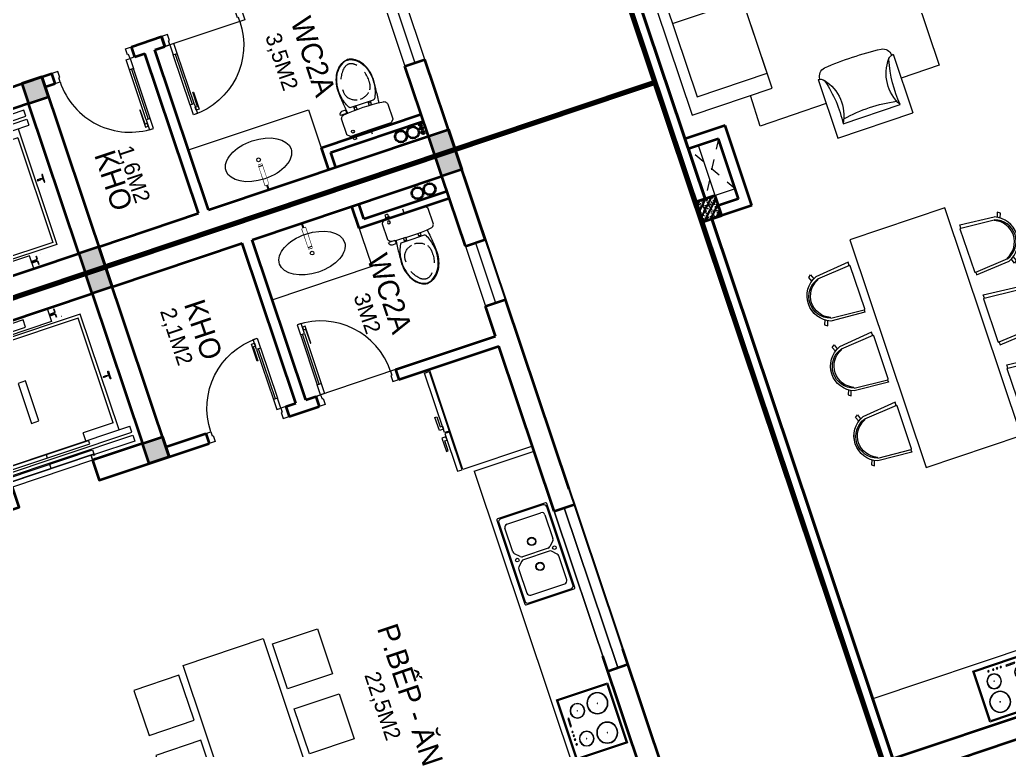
# Model space of a CAD drawing. Header units: metres. Extents: x 568336 to 569219, y 2065964 to 2066430.
# Drawn here: x 568500.63 to 568510.02, y 2066176.56 to 2066183.49 of the extents above; entities that cross this region are included whole.
import ezdxf

# ---------------------------------------------------------------- set-up
doc = ezdxf.new("R2010")
doc.units = ezdxf.units.M
for name, pattern in [('$AUDIT_BAD_LTYPE2', [0]), ('CENTER', [2, 1.25, -0.25, 0.25, -0.25]), ('HIDDEN', [0.375, 0.25, -0.125]), ('xref-thap C (mb tang 32-2)$0$HIDDEN', [0.375, 0.25, -0.125])]:
    doc.linetypes.add(name, pattern=pattern)
doc.layers.get('0').update_dxf_attribs({"linetype": 'CONTINUOUS'})
doc.layers.get('DEFPOINTS').update_dxf_attribs({"linetype": 'CONTINUOUS'})
doc.layers.add('-AREA', color=2, linetype='CONTINUOUS', plot=False)
for name, color, linetype, lineweight in [('-CENTER', 143, 'CENTER', 13), ('-CONCRETE', 1, 'CONTINUOUS', 35), ('-DIM', 9, 'CONTINUOUS', 13), ('-DOOR', 137, 'CONTINUOUS', 9), ('-FURNITURE', 46, 'CONTINUOUS', 9), ('-HATCH', 8, 'CONTINUOUS', 5), ('-HIDE', 3, 'HIDDEN', 13), ('-LINE1', 7, 'CONTINUOUS', 18), ('-LINE2', 252, 'CONTINUOUS', 9), ('-STEEL1', 1, 'CONTINUOUS', 35), ('-TEXT', 7, 'CONTINUOUS', 15), ('-WALL', 4, 'CONTINUOUS', 35), ('TEXT25', 2, 'CONTINUOUS', 13)]:
    doc.layers.add(name, color=color, linetype=linetype, lineweight=lineweight)
doc.layers.add('-RANH GIOI LO DAT', color=12, linetype='CONTINUOUS')
doc.styles.add('SVN_AVO_thuong', font='')
doc.styles.add('T1', font='', dxfattribs={"height": 200})
doc.styles.add('vnavanth', font='', dxfattribs={"width": 0.8})
doc.styles.get('SVN_AVO_thuong').set_extended_font_data('SVN-Avo')
doc.styles.get('T1').set_extended_font_data('VNgeometric Light')
doc.styles.get('vnavanth').set_extended_font_data('.VnAvantH')

# ---------------------------------------------------------------- blocks, each defined once
blk = doc.blocks.new('X-5M-DH-2-CORE$0$A$C75E80C28')
at = {"layer": '-LINE2', "linetype": 'Continuous', "ltscale": 2}
for p, q in [((-510.0000099998433, -21.5000000000291), (-510.0000099998579, -50.60000000000582)), ((-506.8000099998899, -21.5000000000291), (-510.0000099998433, -21.5000000000291)), ((-510.0000099998579, -108.5000000000291), (-510.0000099998433, -79.39999999999418)), ((-506.8000099998899, -21.5000000000291), (-506.8000099999044, -50.60000000000582)), ((-506.8000099999044, -108.5000000000291), (-506.8000099998899, -79.39999999999418)), ((-456.2000100000296, -56.79999999998836), (-500.6000099999364, -56.80000000001746)), ((-456.2000100000441, -60), (-500.600009999951, -60.0000000000291)), ((-456.2000100000296, -70), (-500.6000099999364, -70.0000000000291)), ((-456.2000100000296, -73.19999999995343), (-500.6000099999364, -73.19999999998254)), ((-453.2000100000441, -63), (-453.2000100000296, -67)), ((-450.0000099998579, -63), (-450.0000099998433, -67)), ((450.0000100000616, -63), (450.0000100000761, -67)), ((453.200010000015, -63), (453.2000100000296, -67)), ((456.2000100000296, -56.79999999998836), (500.6000100000529, -56.79999999998836)), ((456.200010000015, -60), (500.6000100000383, -60)), ((456.2000100000296, -70), (500.6000100000529, -70)), ((456.2000100000296, -73.19999999995343), (500.6000100000529, -73.19999999995343)), ((506.8000100001227, -21.5), (510.0000100000761, -21.5)), ((506.8000100001227, -21.5), (506.8000100001082, -50.59999999997672)), ((506.8000100001227, -108.5), (506.8000100001227, -79.39999999996508)), ((510.0000100000761, -21.5), (510.0000100000616, -50.59999999997672)), ((510.0000100000761, -108.5), (510.0000100000761, -79.39999999996508)), ((-731.0000002632733, -148.9999999649008), (730.9999997367267, -148.9999999649299)), ((-731.0000002698944, -1304.999999934109), (-731.0000002632733, -148.9999999649008)), ((-700.0000002632733, -178.9999999649008), (699.9999997367267, -178.9999999649299)), ((-700.0000002699089, -1224.999999934109), (-700.0000002632733, -178.9999999649008)), ((-556.8000102631631, -112.4999999912397), (-560.0000102631166, -112.4999999912397)), ((456.800009736864, -112.4999999912397), (460.0000097368174, -112.4999999912397)), ((699.9999997300911, -1224.999999934109), (699.9999997367267, -178.9999999649299)), ((730.9999997301056, -1304.999999934109), (730.9999997367267, -148.9999999649299)), ((839.9999997301056, -1304.999999934109), (-840.0000002698944, -1304.999999934109)), ((-840.0000002698944, -1364.999999934109), (-840.0000002698944, -1304.999999934109)), ((-700.0000002699089, -1224.999999934109), (-400.0000002699089, -1224.999999934138)), ((424.9999997301056, -1308.999999934109), (-425.0000002698944, -1308.999999934109)), ((-425.0000002699089, -1342.999999934109), (-425.0000002698944, -1308.999999934109)), ((-400.0000002698944, -1304.999999934138), (-400.0000002699089, -1224.999999934138)), ((-2.6989437174052e-07, -1308.999999934109), (-2.699089236557484e-07, -1342.999999934109)), ((699.9999997300911, -1224.999999934109), (399.9999997300911, -1224.999999934109)), ((399.9999997301056, -1304.999999934109), (399.9999997300911, -1224.999999934109)), ((424.9999997300911, -1342.999999934109), (424.9999997301056, -1308.999999934109)), ((839.9999997301056, -1364.999999934109), (839.9999997301056, -1304.999999934109)), ((839.9999997301056, -1364.999999934109), (-840.0000002698944, -1364.999999934109)), ((839.9999997301056, -1394.999999934109), (-840.0000002698944, -1394.999999934109)), ((-840.0000002698944, -1394.999999934109), (-840.0000002698944, -1454.999999934109)), ((429.9999997300911, -1405.999999934138), (-430.0000002699089, -1405.999999934109)), ((-430.0000002699089, -1405.999999934109), (-430.0000002698944, -1445.999999934109)), ((424.9999997300911, -1342.999999934109), (-425.0000002699089, -1342.999999934109)), ((-2.699089236557484e-07, -1405.999999934109), (-2.6989437174052e-07, -1445.999999934109)), ((429.9999997300911, -1405.999999934138), (429.9999997301056, -1445.999999934138)), ((839.9999997301056, -1394.999999934109), (839.9999997301056, -1454.999999934109)), ((-840.0000002698944, -1454.999999934109), (-435.0000002698944, -1454.999999934109)), ((-435.0000002698944, -1449.999999934109), (-435.0000002699089, -1459.999999934109)), ((-435.0000002698944, -1449.999999934109), (-400.0000002698944, -1449.999999934138)), ((-435.0000002699089, -1459.999999934109), (-425.0000002699089, -1459.999999934109)), ((-435.0000002698653, -1489.999999934109), (-435.0000002698653, -1499.999999934109)), ((-435.0000002698653, -1489.999999934109), (-425.0000002698653, -1489.999999934109)), ((-435.0000002698653, -1499.999999934109), (-400.0000002698653, -1499.999999934138)), ((-433.4000002698012, -1451.599999934086), (-433.4000002698012, -1458.399999934074)), ((-433.4000002698012, -1451.599999934086), (-401.6000002697547, -1451.599999934086)), ((-433.4000002698012, -1458.399999934074), (-425.0000002698944, -1458.399999934074)), ((-433.4000002697721, -1491.599999934086), (-433.4000002697721, -1498.399999934074)), ((-433.4000002697721, -1491.599999934086), (-425.0000002698653, -1491.599999934086)), ((-433.4000002697721, -1498.399999934074), (-401.6000002697256, -1498.399999934074)), ((429.9999997301056, -1445.999999934138), (-430.0000002698944, -1445.999999934109)), ((-425.0000002698944, -1458.399999934074), (-425.0000002699089, -1459.999999934109)), ((-425.0000002698653, -1489.999999934109), (-425.0000002698653, -1491.599999934086)), ((-401.6000002697547, -1451.599999934086), (-401.6000002697256, -1498.399999934074)), ((399.9999997301056, -1449.999999934109), (-400.0000002698944, -1449.999999934138)), ((-400.0000002698944, -1449.999999934138), (-400.0000002698653, -1499.999999934138)), ((399.9999997301056, -1449.999999934109), (399.9999997301347, -1499.999999934109)), ((434.9999997301056, -1449.999999934109), (399.9999997301056, -1449.999999934109)), ((434.9999997301347, -1499.999999934109), (399.9999997301347, -1499.999999934109)), ((401.5999997301988, -1451.599999934086), (401.5999997302279, -1498.399999934074)), ((433.3999997302453, -1451.599999934086), (401.5999997301988, -1451.599999934086)), ((433.3999997302744, -1498.399999934074), (401.5999997302279, -1498.399999934074)), ((433.3999997302453, -1458.399999934074), (424.9999997301056, -1458.399999934074)), ((424.9999997301056, -1458.399999934074), (424.9999997301056, -1459.999999934109)), ((434.9999997301056, -1459.999999934109), (424.9999997301056, -1459.999999934109)), ((424.9999997301347, -1489.999999934109), (424.9999997301347, -1491.599999934086)), ((434.9999997301347, -1489.999999934109), (424.9999997301347, -1489.999999934109)), ((433.3999997302744, -1491.599999934086), (424.9999997301347, -1491.599999934086)), ((433.3999997302453, -1451.599999934086), (433.3999997302453, -1458.399999934074)), ((433.3999997302744, -1491.599999934086), (433.3999997302744, -1498.399999934074)), ((434.9999997301056, -1449.999999934109), (434.9999997301056, -1459.999999934109)), ((839.9999997301056, -1454.999999934109), (434.9999997301056, -1454.999999934109)), ((434.9999997301347, -1489.999999934109), (434.9999997301347, -1499.999999934109))]:
    blk.add_line(p, q, dxfattribs=at)
for points in [[(-450.0000000000146, 0), (-450, -130), (450, -130), (449.9999999999854, 0)], [(-200, -29), (200.0000000001164, -29), (200.0000000001164, -101), (-200, -101)], [(-36.0000002632587, -583.9999999649008), (35.9999997367413, -583.9999999649008), (35.99999973675585, -983.9999999649008), (-36.00000026324415, -983.9999999649008)]]:
    blk.add_lwpolyline(points, close=True, dxfattribs=at)
for points in [[(-780.0000002632587, -788.9999999649008), (-751.0000002632587, -788.9999999649299, 0.414213562373095), (-750.0000002632733, -787.9999999649008), (-750.0000002632587, -783.9999999649008), (-750.0000002632587, -779.9999999649008, 0.414213562373095), (-751.0000002632733, -778.9999999649299), (-780.0000002632733, -778.9999999649881, -0.2569775838576673), (-784.1207396915852, -781.9399999648449), (-797.9000002631656, -781.939999964874, -0.414213562373095), (-800.9000002631656, -778.939999964874), (-804.0000002632587, -749.4999999649008, 0.414213562373095), (-807.0000002632587, -746.4999999649008), (-812.0000002632587, -746.4999999649008), (-812.0000002632587, -783.9999999649008), (-812.0000002632587, -821.4999999649008), (-807.0000002632587, -821.4999999649008, 0.414213562373095), (-804.0000002632587, -818.4999999649008), (-800.9000002631656, -789.0599999648693, -0.414213562373095), (-797.9000002631656, -786.0599999648693), (-784.1207396915852, -786.0599999648402, -0.2569775838576673), (-780.0000002632587, -788.9999999647553)], [(779.9999997367413, -788.9999999649299), (750.9999997367413, -788.9999999649008, -0.414213562373095), (749.9999997367267, -787.9999999649299), (749.9999997367413, -783.9999999649299), (749.9999997367413, -779.9999999649299, -0.414213562373095), (750.9999997367267, -778.9999999649008), (779.9999997368432, -778.9999999650172, 0.2569775838576673), (784.1207391653006, -781.939999964874), (797.899999736881, -781.9399999648449, 0.414213562373095), (800.899999736881, -778.9399999648449), (803.9999997367413, -749.4999999649008, -0.414213562373095), (806.9999997367413, -746.4999999649008), (811.9999997367413, -746.4999999649008), (811.9999997367413, -783.9999999649008), (811.9999997367413, -821.4999999649008), (806.9999997367413, -821.4999999649008, -0.414213562373095), (803.9999997367413, -818.4999999649008), (800.899999736881, -789.0599999648402, 0.414213562373095), (797.899999736881, -786.0599999648402), (784.1207391653006, -786.0599999648693, 0.2569775838576672), (779.9999997368577, -788.9999999647844)]]:
    blk.add_lwpolyline(points, format="xyb", dxfattribs=at)
for centre, radius, start, end in [((-500.600009999951, -50.60000000000582), 9.400000000001475, 180, 270), ((-500.6000099999364, -79.39999999999418), 9.399999999997844, 90, 180), ((-500.600009999951, -50.60000000000582), 6.200000000004374, 180, 270), ((-500.6000099999364, -79.39999999999418), 6.19999999999734, 90, 180), ((-456.2000100000441, -63), 6.19999999999713, 0, 90), ((-456.2000100000441, -63), 3.000000000000045, 0, 90), ((-456.2000100000296, -67), 6.20000000000076, 270, 0), ((-456.2000100000296, -67), 2.999999999999834, 270, 0), ((456.200010000015, -63), 6.19999999999713, 90, 180), ((456.2000100000296, -67), 6.20000000000076, 180, 270), ((456.200010000015, -63), 3.000000000000045, 90, 180), ((456.2000100000296, -67), 2.999999999999834, 180, 270), ((500.6000100000383, -50.59999999997672), 6.200000000004374, 270, 0), ((500.6000100000383, -50.59999999997672), 9.400000000001475, 270, 0), ((500.6000100000529, -79.39999999996508), 9.399999999997844, 0, 90), ((500.6000100000529, -79.39999999996508), 6.19999999999734, 0, 90)]:
    blk.add_arc(centre, radius, start, end, dxfattribs=at)
blk = doc.blocks.new('A$C5C575821')
at = {"layer": '-CONCRETE'}
h = blk.add_hatch(color=256, dxfattribs=at)
h.dxf.hatch_style = 1
h.paths.add_polyline_path([(-0.00237559899687767, 200.0000000000146), (-0.00237559899687767, 1.455191522836685e-11), (199.9976244010031, 1.455191522836685e-11), (199.9976244010031, 200.0000000000146)])
blk.add_lwpolyline([(-0.00237559899687767, 1.455191522836685e-11), (199.9976244010031, 1.455191522836685e-11), (199.9976244010031, 200.0000000000146), (-0.00237559899687767, 200.0000000000146)], close=True, dxfattribs=at)
blk = doc.blocks.new('A$C3F71457E')
at = {"layer": '-CONCRETE'}
blk.add_lwpolyline([(-8.760252967476845e-09, -100.0000002632005), (0, 400), (-1500, 400.0000000000582), (-1500.00000001755, -1399.999999999942), (-1.754960976541042e-08, -1400), (-7.895869202911854e-08, -900.0000002632005), (199.9999999912397, -900.0000002982852), (199.9999999824504, -1600), (-1700.00000001755, -1600), (-1700, 600), (200, 600), (199.9999999912397, -100.0000002982852), (6.140908226370811e-08, -100.0000002632005)], dxfattribs=at)
at = {"layer": '-LINE1'}
blk.add_line((-7.895869202911854e-08, -900.0000002632005), (-8.760252967476845e-09, -100.0000002632005), dxfattribs=at)
at = {"layer": '-WALL'}
for p in [(-1699.997624401003, 399.9999999999854), (0.00237559899687767, 399.9999999999854), (-1699.997624401081, -1599.999999999959), (0.002375601565972829, -1600.000000021305)]:
    blk.add_blockref('A$C5C575821', p, dxfattribs=at)
at = {"color": 2, "rotation": 90}
blk.add_blockref('X-5M-DH-2-CORE$0$A$C75E80C28', (-1500.00000000876, -499.9999999999418), dxfattribs=at)
blk = doc.blocks.new('A$C18091ED7')
for p, q in [((9.957147995010018e-09, -42.13376978135784), (0, -3.786117304116488e-07)), ((146.1412317672475, -26.59467297248193), (179.181621938591, -26.59467296488583)), ((146.1412317672475, -26.59467297248193), (146.1412317680188, -30.17859706786112)), ((146.1412317680188, -30.17859706786112), (165.7503655985456, -30.17859706340823)), ((153.0594147269658, -36.79204952501459), (146.1412317680188, -30.17859706786112)), ((152.3191092506386, -2.717133611440659e-07), (152.3191092568413, -26.59467297093943)), ((152.3191092506386, -2.717133611440659e-07), (179.1816219322718, -2.654269337654114e-07)), ((153.0594147269658, -36.79204952501459), (165.7503656001572, -36.79204952192958)), ((153.0594147275151, -39.73033438943094), (153.0594147269658, -36.79204952501459)), ((153.0594147275151, -39.73033438943094), (178.4413164740145, -39.73033438349376)), ((153.0594147275151, -39.73033438943094), (178.4413164740145, -39.73033438349376)), ((153.0594147275151, -39.73033438943094), (153.0594147281554, -42.13376974494895)), ((185.3594994290725, -30.17859705851879), (165.7503655985456, -30.17859706340823)), ((178.4413164733487, -36.79204951884458), (165.7503656001572, -36.79204952192958)), ((185.3594994290725, -30.17859705851879), (178.4413164733487, -36.79204951884458)), ((178.4413164733487, -36.79204951884458), (178.4413164740145, -39.73033438349376)), ((178.4413164740145, -39.73033438349376), (178.4413164746547, -42.1337697392446)), ((179.1816219322718, -2.654269337654114e-07), (179.181621938591, -26.59467296488583)), ((179.181621938591, -26.59467296488583), (185.3594994283012, -26.59467296337243)), ((185.3594994283012, -26.59467296337243), (185.3594994290725, -30.17859705851879)), ((-83.25994817525861, -267.3592828898691), (-83.259948167517, -299.9634285944048)), ((-83.25994817257379, -278.4883151478134), (-83.25994817046012, -287.6388527823146)), ((-62.88950393904452, -265.3807882612164), (-81.28145355204106, -265.3807882657275)), ((-60.91100931491019, -267.3592828844266), (-60.91100930728498, -299.9634285889624)), ((60.9110093945892, -267.3592828557594), (60.9110094022144, -299.9634285600623)), ((62.88950401780676, -265.3807882316178), (81.2814536308033, -265.3807882273395)), ((83.25994825493763, -267.3592828505498), (83.25994826256283, -299.9634285550856)), ((83.25994825750604, -278.488315108727), (83.2599482596197, -287.6388527429954)), ((165.3959958605519, -261.9873972070927), (165.3959958671003, -289.7349902229907)), ((167.8691141396885, -259.5142789271486), (228.0810223811895, -259.5142789128586)), ((230.5541406641933, -274.3229751045001), (230.5541406613593, -261.9873971916386)), ((-60.91100930959874, -290.0299398849311), (-83.25994816994717, -290.0299398901407)), ((60.91100939990065, -290.029939856031), (83.25994826024908, -290.0299398510542)), ((167.8691141472664, -292.2081085020036), (206.7175896017579, -292.2081084926904))]:
    blk.add_line(p, q)
for points in [[(230.0000000517721, -218.5046414944518, -0.1374073801801567), (225.4781190853137, -234.6482587013161), (221.7949787454636, -240.7070387715066, -0.2360805181595358), (198.2560902649639, -255.4947853636986, -0.0519608230665726), (-198.2560901437319, -255.4947854572965, -0.236080518165078), (-221.7949786317113, -240.7070388760185), (-225.4781189743626, -234.6482588077488, -0.1374073801809237), (-229.9999999484608, -218.5046416030382), (-229.9999999831671, -71.98694829508895, -0.1989123673786679), (-226.3782021181105, -63.2431547633314), (-208.8906150607545, -45.75556769772083, -0.1989123673792025), (-200.1468215308087, -42.13376982865157), (9.971699910238385e-09, -42.13376978135784), (200.1468215506357, -42.13376973403501, -0.1989123673792025), (208.8906150822841, -45.75556759897154), (226.3782021480001, -63.24315465634572, -0.1989123673791691), (230.0000000170658, -71.98694818626973)], [(144.14367173758, -618.9627606730501, -0.2124047892419209), (26.30999211127346, -734.491494372196, -0.0276853236339062), (-0.5628229983012716, -738.609219571983, -0.0222792448073508), (-26.30999181118386, -734.4914943844487, -0.2124047892421136), (-144.1436714920528, -618.9627607410075, -0.1427957259999892), (-167.2376623962118, -428.0139674870588, -0.0930051380368448), (-127.9331820271946, -309.1271633332653, -0.2564387014614383), (-111.240849547703, -299.9634286007786), (4.746470949612558e-08, -299.9634285748762), (111.2408496426324, -299.9634285482753, -0.2564387014619951), (127.933182126606, -309.1271632729331, -0.0930051380368741), (167.2376625517572, -428.0139674081001, -0.1427957260000456)]]:
    blk.add_lwpolyline(points, format="xyb", close=True)
at = {"linetype": 'xref-thap C (mb tang 32-2)$0$HIDDEN', "ltscale": 100}
blk.add_lwpolyline([(61.00044987679576, -669.0176259216969, -0.1990312026443698), (1.417429302819073e-07, -698.769823720475, -0.1990312026443799), (-61.00044960746891, -669.0176259504806, -0.2189240232571595), (-131.9321382956405, -478.313622940972, -0.1537914605682739), (-112.4681372026971, -403.989815428853, -0.2367011859554165), (5.876427167095244e-08, -347.5870280214876, -0.2367011859554843), (112.4681373467611, -403.9898153757968, -0.1537914605681893), (131.9321384748619, -478.313622878748, -0.2189240232571754)], format="xyb", close=True, dxfattribs=at)
blk.add_circle((165.7503656100234, -78.39166221523192), 13.90362011701458)
for centre, radius, start, end in [((-81.28145355158267, -267.3592828894034), 1.978494623656905, 90.00000001354867, 180.0000000133402), ((-62.88950393858613, -267.3592828848923), 1.978494623656905, 1.334021322268115e-08, 90.00000001354867), ((62.88950401826514, -267.3592828552937), 1.978494623656905, 90.00000001354867, 180.0000000133402), ((81.28145363126168, -267.3592828510155), 1.978494623656905, 1.334021322268115e-08, 90.00000001354867), ((167.8691141402633, -261.9873972065106), 2.473118279571131, 90.00000001354867, 180.0000000133402), ((168.3527972659103, -224.7572911087773), 80.08895368617857, 306.4658507565522, 320.3122930343796), ((228.0810223845983, -274.3229751050822), 2.473118279571131, 320.3122930343796, 1.334021322268115e-08), ((167.8691141466952, -289.7349902224087), 2.473118279571131, 180.0000000133402, 270.0000000135486), ((206.717589598069, -276.6690117186226), 15.53909677420133, 270.0000000135486, 306.4658507565522)]:
    blk.add_arc(centre, radius, start, end)
for points, knots in [([(-155.6468228230951, -259.4535552573798), (-156.6353001506941, -267.2522313103836), (-164.2940232875517, -328.394745314552), (-169.1545302536251, -385.0939582949213), (-183.68571763406, -527.7705276800843), (-135.602968026873, -679.1126648240606), (-50.29344375100118, -735.2493608418445), (-19.70048385594782, -741.0901266933652), (1.531116140540689e-07, -743.6724421556864)], [130.6139379315478, 130.6139379315478, 130.6139379315478, 130.6139379315478, 152.8521090939923, 311.1293507817257, 417.703951170228, 561.3833927516608, 697.6926317810714, 710.812262267882, 710.812262267882, 710.812262267882, 710.812262267882]), ([(155.6468228994709, -259.4535551877343), (156.6353002305841, -267.2522312389628), (164.2940233960289, -328.3947452375724), (169.1545303888706, -385.0939582149149), (183.6857178367027, -527.7705275934422), (135.6029683008201, -679.1126647599449), (50.29344405157826, -735.2493608178338), (19.70048415924612, -741.0901266841101), (1.530679583083838e-07, -743.6724421554536)], [130.613937934949, 130.613937934949, 130.613937934949, 130.613937934949, 152.8521090939923, 311.1293507817257, 417.703951170228, 561.3833927516608, 697.6926317810714, 710.812262267882, 710.812262267882, 710.812262267882, 710.812262267882])]:
    blk.add_open_spline(points, degree=3, knots=knots)
blk = doc.blocks.new('Sink_Cicle')
blk.add_lwpolyline([(17.49999987077899, -50.00226151314564), (-17.49999987077899, -49.99773848685436), (-17.51615354442038, -252.2967581441626), (17.48384613892995, -252.3012811850058)], close=True)
blk.add_circle((0, -300), 17.5)
at = {"layer": 'DEFPOINTS'}
blk.add_line((0, -100), (0, 0), dxfattribs=at)
blk.add_wipeout([(17.499999870775355, -50.00226151314928), (-17.49999987078263, -49.99773848685436), (-17.516153544427652, -252.29675814416623), (17.48384613892631, -252.3012811850058)])
at = {"layer": '-FURNITURE', "linetype": 'Continuous'}
blk.add_ellipse((0, -300), major_axis=(-325, 0), ratio=0.5846153846153846, dxfattribs=at)
blk.add_line((-17.51421511289664, -237.2967582757119), (17.48578462866135, -237.3012813020032))
blk = doc.blocks.new('*U18')
at = {"linetype": '$AUDIT_BAD_LTYPE2'}
for p, q in [((70, 100), (69.99999999999999, 599.9999999999982)), ((89.99999999999999, 599.9999999999982), (90, 100))]:
    blk.add_line(p, q, dxfattribs=at)
for points in [[(49.99999999999999, 599.9999999999982), (89.99999999999999, 599.9999999999982), (89.99999999999999, 699.9999999999982), (49.99999999999999, 699.9999999999982), (49.99999999999999, 599.9999999999982)], [(49.99999999999999, 602.9059272893337), (50, 100)], [(50, 100), (90, 100), (90, 0), (50, 0), (50, 100)]]:
    blk.add_lwpolyline(points)
for points in [[(118.2698876160139, 494.5156181119073), (118.2698876160139, 664.1349438079906), (89.99999999999999, 664.1349438079906), (89.99999999999999, 635.8650561920058), (112.6159100928053, 635.8650561920058), (112.6159100928053, 494.5156181119073)], [(0, 0), (50, 0), (50, -40), (60, -40), (60, -100.0001724930698), (0, -100.0001724930698)], [(799.9999999999982, 7.105427357601134e-15), (749.9999999999982, 7.105427357601134e-15), (749.9999999999982, -40), (739.9999999999982, -40), (739.9999999999982, -100.0001724930698), (799.9999999999982, -100.0001724930698)]]:
    blk.add_lwpolyline(points, close=True)
at = {"linetype": '$AUDIT_BAD_LTYPE2', "ltscale": 0.3}
blk.add_arc((50, 0), 699.9999999999982, 0, 90, dxfattribs=at)
blk = doc.blocks.new('M25-T2')
at = {"layer": '-CONCRETE'}
for centre, radius in [((203755.3803646253, -551936.1637744571, 5.66516857499076e-09), 13), ((203804.573011617, -552026.6605825548, 5.66516857499076e-09), 55), ((203793.6503515749, -551936.1637744571, 5.66516857499076e-09), 13), ((203835.399769591, -551936.1637744571, 5.66516857499076e-09), 13), ((203804.573011617, -552147.50303276, 5.66516857499076e-09), 55)]:
    blk.add_circle(centre, radius, dxfattribs=at)
at = {"layer": '-DOOR'}
blk.add_lwpolyline([(203184.4341364034, -551698.7211336324), (202584.4341364034, -551698.7211336324), (202584.4341364034, -551898.7211336324), (203184.4341364034, -551898.7211336324)], close=True, dxfattribs=at)
blk.add_lwpolyline([(202584.4341364034, -551798.7211336333), (203184.4341364034, -551798.7211336333)], dxfattribs=at)
at = {"layer": '-FURNITURE'}
blk.add_lwpolyline([(203284.4341364033, -552898.7211335318), (203884.4341364033, -552898.7211335318), (203884.4341364033, -554098.7211335318), (203284.4341364033, -554098.7211335318)], close=True, dxfattribs=at)
at = {"layer": '-HATCH'}
blk.add_line((202284.3576960017, -553198.7211335239), (202284.3576960154, -553998.7211335239), dxfattribs=at)
at = {"layer": '-RANH GIOI LO DAT', "linetype": 'HIDDEN', "ltscale": 10, "const_width": 50}
blk.add_lwpolyline([(193084.434136099, -549698.7211336258), (193084.434136312, -563172.8749441393), (198078.8676139492, -568408.7440416755), (204084.4341360729, -568692.3653100221), (204084.4341364033, -549698.7211336258)], close=True, dxfattribs=at)
at = {"layer": '-WALL'}
for p, q in [((204084.4341364033, -551698.7211335266), (203184.4341364034, -551698.7211335443)), ((203184.4341364034, -551898.7211335443), (203184.4341364034, -551698.7211335443)), ((204084.4341364033, -566389.7655451219), (204084.4341364033, -551698.7211335266)), ((203884.4341364033, -551898.7211335266), (203184.4341364034, -551898.7211335443)), ((203664.4341364034, -552898.7211336198), (203664.4341364034, -551898.7211337767)), ((203734.4341364034, -552828.7211336198), (203734.4341364034, -551898.7211337767)), ((203884.4341364033, -554098.7211335318), (203884.4341364033, -551898.7211335266)), ((203734.4341364034, -552828.7211336198), (203884.4341364034, -552828.7211336198)), ((203664.4341364034, -552898.7211336198), (203884.4341364033, -552898.7211336198)), ((202284.3576097552, -553998.7211335239), (202184.3575235087, -553998.7211335248)), ((202184.3576097552, -554298.7211335197), (202184.3576097552, -553998.7211335248)), ((202184.3576097552, -553998.7211335248), (202284.3576097552, -553998.7211335232)), ((202284.3576097552, -554098.7211335222), (202284.3576097552, -553998.7211335232)), ((203884.4341364033, -554098.7211335318), (202284.3576097552, -554098.7211335222)), ((202284.3576097552, -554298.7211335206), (202284.3576097552, -554198.7211335222)), ((203884.4341364027, -554198.7211335318), (202284.3576097546, -554198.7211335222)), ((203884.4341364033, -555198.7211335266), (203884.4341364033, -554198.7211335318)), ((202284.3576097552, -554298.7211335206), (202184.3576097552, -554298.7211335197)), ((202184.3576097552, -555198.7211335266), (202184.3576097552, -555098.7211335206)), ((202284.3576097552, -555098.7211335206), (202184.3576097552, -555098.7211335206)), ((202284.3576097552, -555198.7211335266), (202284.3576097552, -555098.7211335206))]:
    blk.add_line(p, q, dxfattribs=at)
at = {"layer": '-DOOR', "xscale": -1, "rotation": 270}
blk.add_blockref('*U18', (202284.3576960017, -553998.7211335239), dxfattribs=at)
at = {"layer": '-DOOR', "rotation": 270}
blk.add_blockref('*U18', (202284.3576960017, -554298.7211335206), dxfattribs=at)
at = {"layer": '-FURNITURE', "rotation": 270}
blk.add_blockref('A$C18091ED7', (203693.8920647302, -552398.7211335166), dxfattribs=at)
at = {"layer": '-WALL', "xscale": -1}
blk.add_blockref('A$C5C575821', (204084.4317608042, -551898.7211335266), dxfattribs=at)
at = {"layer": '-WALL', "rotation": 180}
blk.add_blockref('A$C3F71457E', (202384.357609732, -556798.7211335266), dxfattribs=at)
at = {"layer": '-TEXT', "color": 2, "style": 'vnavanth'}
for s, p in [('wc2A', (202434.5494982806, -552794.3319045056)), ('kho', (203043.2711440522, -554963.9830502395))]:
    blk.add_text(s, height=199.9591899200177, dxfattribs=at).set_placement(p)
at = {"layer": 'TEXT25', "style": 'T1'}
for s, p in [('3,5M2', (202493.9006049337, -553067.4398331916)), ('1,6M2', (203058.0063814058, -554737.0909789305))]:
    blk.add_text(s, height=150, rotation=359.9999999899487, dxfattribs=at).set_placement(p)
at = {"layer": '-FURNITURE', "rotation": 270}
blk.add_blockref('Sink_Cicle', (203884.4341364033, -553498.7211335318), dxfattribs=at)
blk = doc.blocks.new('A$C23F441E4')
at = {"ltscale": 3}
blk.add_lwpolyline([(-300, -0.0002277038292959332), (-300, -510.0002277038293), (300, -510.0002277038293), (300, -0.0002277038292959332), (-300, -0.0002277038292959332)], dxfattribs=at)
for points in [[(-290, -10.0002277038293), (-290, -500.0002277038293), (290, -500.0002277038293), (290, -10.0002277038293)], [(-99.92361733876169, -45.7805013358593), (-15.01730352267623, -45.7805013358593), (-15.01730352267623, -56.33586340083275), (-99.92361733876169, -56.33586340083275)]]:
    blk.add_lwpolyline(points, close=True, dxfattribs=at)
for centre, radius in [((-139, -156.0002277038293), 70), ((-139, -156.0002277038293), 67), ((36.90287313051522, -47.90127239702269), 6.597286366527707), ((74.40287313051522, -47.90127239702269), 6.597286366527707), ((139, -156.0002277038293), 70), ((139, -156.0002277038293), 67), ((111.9028731305152, -47.90127239702269), 6.597286366527707), ((160.4028731305152, -47.90127239702269), 6.597286366527707), ((-139, -156.0002277038293), 2), ((139, -156.0002277038293), 2), ((-147.0336941294372, -358.653199238237), 100), ((-147.0336941294372, -358.653199238237), 97), ((147.0336941294372, -358.653199238237), 100), ((147.0336941294372, -358.653199238237), 97), ((-147.0336941294372, -358.653199238237), 2), ((147.0336941294372, -358.653199238237), 2)]:
    blk.add_circle(centre, radius, dxfattribs=at)
blk = doc.blocks.new('A$C14986441')
at = {"ltscale": 3}
for p, q in [((-250.0000004096655, 420.0579938191804), (-250.0000000046566, -419.9420061808196)), ((239.9999995855615, 430.0579940553871), (-240.0000004144385, 430.0579938240116)), ((249.9999999953434, -419.9420059388503), (249.9999995903345, 420.0579940611497)), ((-200.0000003639143, 325.0579938432784), (-200.0000002492452, 87.48440071480582)), ((169.9999996216502, 355.0579940216267), (-170.0000003783498, 355.0579938577721)), ((199.9999997507548, 87.48440090671647), (199.9999996360857, 325.0579940361204)), ((-191.2132036748226, 66.27119728422258), (-148.7867967832135, 23.84479043312604)), ((-127.5735933431424, 15.05799387820298), (127.5735929142684, 15.05799400119577)), ((148.7867963454919, 23.84479057660792), (191.213203196472, 66.27119746763492)), ((-200.0000000505825, -324.9420061567216), (-200.0000001650769, -87.36841302824905)), ((-191.2132036109688, -66.15520958823618), (-148.7867967602797, -23.72880269627785)), ((-127.5735933287069, -14.94200612179702), (127.5735929288203, -14.94200599880423)), ((148.7867963684257, -23.72880255279597), (191.2132032602094, -66.15520940389251)), ((199.9999998349231, -87.36841283540707), (199.9999999494175, -324.9420059638796)), ((169.9999999639113, -354.9420059783733), (-170.0000000360887, -354.9420061422279)), ((-240, -429.9420061759884), (240, -429.9420059446129))]:
    blk.add_line(p, q, dxfattribs=at)
blk.add_lwpolyline([(239.9999999807333, -389.9420059446129), (239.99999960477, 390.0579940553871, 0.414213562373095), (209.9999995903345, 420.0579940408934), (-210.0000004096655, 420.0579938384471, 0.414213562373095), (-240.00000039523, 390.0579938240116), (-240.0000000192667, -389.9420061759884, 0.414213562373095), (-210.0000000046566, -419.9420061615529), (209.9999999953434, -419.9420059591066, 0.414213562373095)], format="xyb", close=True, dxfattribs=at)
for centre, radius in [((-2.675224095582962e-07, 125.0579939396703), 40), ((-2.675224095582962e-07, 125.0579939396703), 35), ((-185.5000002072193, 0.05799385026330128), 17.5), ((185.4999997927807, 0.05799402913544327), 17.5), ((-1.469743438065052e-07, -124.9420060603297), 40), ((-1.469743438065052e-07, -124.9420060603297), 35)]:
    blk.add_circle(centre, radius, dxfattribs=at)
for centre, radius, start, end in [((-240.0000004096655, 420.0579938240116), 10, 90.00000002668041, 180.0000000266804), ((239.9999995903345, 420.0579940553871), 10, 2.668042644536231e-08, 90.00000002668041), ((-170.0000003639143, 325.0579938577721), 30, 90.00000002668041, 180.0000000266804), ((169.9999996360857, 325.0579940216267), 30, 2.668042644536231e-08, 90.00000002668041), ((-170.0000002492452, 87.48440073023085), 30, 180.0000000266804, 225.0000000235824), ((-127.5735933576361, 45.05799387820298), 30, 225.0000000235824, 270.0000000266804), ((127.5735928997747, 45.05799400119577), 30, 270.0000000266804, 315.0000000235823), ((169.9999997507548, 87.48440089315409), 30, 315.0000000235823, 2.668042644536231e-08), ((-170.0000001650769, -87.36841301375534), 30, 135.0000000235824, 180.0000000266804), ((-127.5735933142714, -44.94200612179702), 30, 90.00000002668041, 135.0000000235824), ((127.5735929432558, -44.94200599880423), 30, 45.00000002358239, 90.00000002668041), ((169.9999998349231, -87.36841284896946), 30, 2.668042644536231e-08, 45.00000002358239), ((-170.0000000505825, -324.9420061422279), 30, 180.0000000266804, 270.0000000266804), ((169.9999999494175, -324.9420059783733), 30, 270.0000000266804, 2.668042644536231e-08), ((-240.0000000046566, -419.9420061759884), 10, 180.0000000266804, 270.0000000266804), ((239.9999999953434, -419.9420059446129), 10, 270.0000000266804, 2.668042644536231e-08)]:
    blk.add_arc(centre, radius, start, end, dxfattribs=at)
blk = doc.blocks.new('A$C55AD6C8F')
at = {"ltscale": 3}
for p, q in [((-750, 623.9554341743351), (-750, 1000.000000000058)), ((-750, 1000.000000000058), (-704.3477934409166, 1000.000000000058)), ((-704.3477934409166, 1000.000000000058), (-704.3477934409166, 623.9554341743351)), ((0, 1000), (-695.2173631351907, 1000.000000000058)), ((-695.2173631351907, 1000.000000000058), (-695.2173631351907, 5.820766091346741e-11)), ((0, 0), (0, 1000)), ((-704.3477934409166, 623.9554341743351), (-749.9999999999418, 623.9554341743351)), ((-750, 613.395983129798), (-750, 17.63542316207895)), ((-704.3477934409166, 613.395983129798), (-749.9999999999418, 613.3959831297398)), ((-704.3477934409166, 17.63542316207895), (-704.3477934409166, 613.395983129798)), ((-750, 17.63542316207895), (-704.3477934409166, 17.63542316207895)), ((-695.2173631351907, 5.820766091346741e-11), (0, 0))]:
    blk.add_line(p, q, dxfattribs=at)
at = {"ltscale": 3, "elevation": -2.790667130434782e-09}
for points in [[(-750.0000000003492, 688.433921672462), (-750.0000000003492, 656.9339216743247), (-790.097850547405, 656.9339216743247), (-790.097850547405, 788.4142628387199), (-770.7718286834424, 788.4142628387199), (-770.7718286834424, 688.433921672462)], [(-750.0000000003492, 548.917495631671), (-750.0000000003492, 580.4174956298084), (-790.097850547405, 580.4174956298084), (-790.097850547405, 448.9371544654132), (-770.7718286834424, 448.9371544654132), (-770.7718286834424, 548.917495631671)]]:
    blk.add_lwpolyline(points, close=True, dxfattribs=at)
blk = doc.blocks.new('ghe11asdsdsdsd')
at = {"layer": '-FURNITURE', "ltscale": 5}
for p, q in [((-454.1512245237245, 641.9073886275291), (-454.093361600535, -60.42008052262099)), ((446.9845405295782, 642.5119281820953), (445.2090906954836, -59.49456913078757)), ((339.4434767446655, 74.7769195077999), (-347.9447826922697, 73.86721415390639)), ((445.2090906954836, -59.49456913078757), (-454.093361600535, -60.42008052262099))]:
    blk.add_line(p, q, dxfattribs=at)
for centre, radius, start, end in [((-329.6609394550032, 640.4347183164282), 102.5030657496747, 97.790878171796, 180.4720192216976), ((13.76703277978231, -3057.035900902003), 3815.794779152998, 85.15051378916075, 95.37323135559144), ((322.4963123202615, 643.5363927781655), 102.5030657496747, 359.5521671507362, 82.23330821456577), ((-556.8192392717756, 172.0380743239075), 480.9551723817158, 73.62802494144414, 77.67439557183955), ((-435.3449582978792, 585.5188594441861), 49.99999999999999, 17.29045382422632, 73.62802494144414), ((-752.7215750947944, 311.3200961878028), 469.2846926992153, 329.6029749418909, 39.82713105222346), ((-1717.077797784907, 235.4868877488407), 1378.639231958857, 353.2676599931669, 15.34770349738529), ((744.7327549548354, 311.2790322922665), 469.2468948897888, 140.0381535895592, 210.2652298418676), ((1708.833027020766, 233.2264510887835), 1378.526022415482, 164.5192846221356, 186.6002375866197), ((428.017340289487, 586.1773279104382), 49.99999999999999, 106.2083736517696, 162.5459446768903), ((548.310481298744, 172.35137315467), 480.9551723817158, 102.1620030057203, 106.2083736517696), ((-1.445652381749824, -1576.057105405802), 1730.279692069412, 79.6029490361376, 100.5814174655623)]:
    blk.add_arc(centre, radius, start, end, dxfattribs=at)
blk = doc.blocks.new('GHE600')
at = {"layer": '-FURNITURE'}
for p, q in [((269949.5421851056, 8709.741290517763), (270649.5421851056, 8709.74129051782)), ((269949.5421851289, 8043.074623851076), (270649.5421851289, 8043.074623851135))]:
    blk.add_line(p, q, dxfattribs=at)
for points in [[(270145.5337149384, 9594.84705863762), (270145.5337150262, 10094.84705863762), (270645.5337150262, 10094.84705854984), (270645.5337149384, 9594.847058549843)], [(269849.5421851288, 9526.40795718442), (270649.5421851288, 9526.407957184478), (270649.5421851639, 7226.407957184478), (269849.5421851639, 7226.40795718442)], [(269949.5421851288, 9376.40795718442), (270649.5421851288, 9376.407957184478), (270649.5421851639, 7376.407957184478), (269949.5421851639, 7376.40795718442)], [(270145.5337145109, 7157.96885590817), (270145.5337144231, 6657.96885590817), (270645.5337144231, 6657.968855820392), (270645.5337145109, 7157.968855820392)]]:
    blk.add_lwpolyline(points, close=True, dxfattribs=at)
at = {"layer": '-FURNITURE', "elevation": -1.348764000838661e-08}
for points in [[(271286.9253059005, 9830.321753277356), (270645.53371498, 9832.18215255058)], [(272037.8126997925, 6909.345592938189), (272633.6221192031, 6907.537773812626), (272633.6585346201, 9823.095600669185), (272037.874818299, 9826.334833337169)], [(270262.0588059474, 9594.847058617102), (270262.0583521723, 9526.40795718442)], [(270262.0260181179, 7226.40795718439), (270262.0255643428, 7157.968855887651)], [(270645.5337144685, 6916.624135324557), (271286.6504318018, 6913.272511655086)]]:
    blk.add_lwpolyline(points, dxfattribs=at)
at = {"layer": '-FURNITURE'}
for centre, radius in [((270395.5337149822, 9844.847058593674), 200), ((270395.5337149822, 9844.847058593674), 150), ((270395.5337144671, 6907.968855864223), 200), ((270395.5337144671, 6907.968855864223), 150)]:
    blk.add_circle(centre, radius, dxfattribs=at)
at = {"layer": '-FURNITURE', "extrusion": (0, 0, -1)}
blk.add_ellipse((271661.9002663364, 8365.294462872116), major_axis=(3.669220623812561e-13, 749.5763598198391), ratio=0.5899940615450746, dxfattribs=at)
at = {"layer": '-FURNITURE', "zscale": 0.83397927038413}
for p, xscale, yscale, rotation in [((271659.4476334748, 10145.29901697894, -5.948631914765009e-09), 0.83397927038413, 0.83397927038413, 179.9447021404027), ((271659.4476334748, 6607.516897389956, -5.948631914765009e-09), -0.8339792703841301, 0.8339792703841301, 0.05529785959737722)]:
    blk.add_blockref('ghe11asdsdsdsd', p, dxfattribs=dict(at, xscale=xscale, yscale=yscale, rotation=rotation))
blk = doc.blocks.new('A$C2896516a')
for points in [[(75, 1385.934425984509), (525, 1385.934425905347), (525.0000000782311, 1835.934425905347), (75.0000000782311, 1835.934425984509), (75, 1385.934425984509)], [(725, 1385.934425870422), (1175, 1385.934425792191), (1175.000000078231, 1835.934425792191), (725.0000000782311, 1835.934425870422), (725, 1385.934425870422)], [(1375, 1385.934425753978), (1825, 1385.934425675747), (1825.000000078231, 1835.934425675747), (1375.000000078231, 1835.934425753978), (1375, 1385.934425753978)], [(75, 450), (525, 450.0000000791624), (525.0000000782311, 7.916241884231567e-08), (75.0000000782311, 0), (75, 450)], [(725, 450.000000114087), (1175, 450.0000001923181), (1175.000000078231, 1.923181116580963e-07), (725.0000000782311, 1.140870153903961e-07), (725, 450.000000114087)], [(1375, 450.0000002305314), (1825, 450.0000003087625), (1825.000000078231, 3.087625373154879e-07), (1375.000000078231, 2.305314410477877e-07), (1375, 450.0000002305314)]]:
    blk.add_lwpolyline(points)
blk.add_lwpolyline([(0, 517.9672129922546), (1900, 517.9672129922546), (1900, 1317.967212992255), (0, 1317.967212992255)], close=True)
blk = doc.blocks.new('M24-T2')
at = {"layer": '-CONCRETE'}
for centre in [(198688.1956504385, -486559.8938449516, 5.66516857499076e-09), (198688.1956504385, -486680.7362951569, 5.66516857499076e-09)]:
    blk.add_circle(centre, 55, dxfattribs=at)
at = {"layer": '-DOOR'}
for p, q in [((203558.4015906579, -486210.194131262), (201958.4015906579, -486210.194131262)), ((203558.4015906579, -486310.194131262), (201958.4015906579, -486310.194131262)), ((201958.4015906433, -486310.205234337), (203558.4015906582, -486310.2431362184)), ((203558.4015906579, -486410.194131262), (201958.4015906579, -486410.194131262))]:
    blk.add_line(p, q, dxfattribs=at)
for points in [[(199908.3464657395, -486210.1941312631), (199308.3345258316, -486210.1941312631), (199308.3345258316, -486410.1941312631), (199908.3464657395, -486410.1941312631)], [(201958.4015906432, -486410.3813874138), (203558.4015906508, -486410.349087559), (203558.4015906508, -486210.3066940465), (201958.4015906432, -486210.3389939008)]]:
    blk.add_lwpolyline(points, close=True, dxfattribs=at)
blk.add_lwpolyline([(199308.3345258316, -486310.1941312631), (199908.3390998986, -486310.2383071303)], dxfattribs=at)
at = {"layer": '-FURNITURE'}
for q in [(201358.340059283, -486410.2217129997), (205208.3345258377, -487010.2553897721)]:
    blk.add_line((201358.334525752, -487010.2553897721), q, dxfattribs=at)
blk.add_lwpolyline([(199208.3345257356, -487310.1941313397), (198608.3345257356, -487310.1941313397), (198608.3345257356, -488310.1941317848), (199208.3345257356, -488310.1941317848)], close=True, dxfattribs=at)
at = {"layer": '-HATCH'}
blk.add_line((200208.3343532588, -487410.1941317816), (200208.3343532293, -488210.1941317816), dxfattribs=at)
at = {"layer": '-RANH GIOI LO DAT', "linetype": 'HIDDEN', "ltscale": 10, "const_width": 50}
blk.add_lwpolyline([(198408.3345257519, -484210.1941310249), (198408.3345256645, -503203.8383072589), (207408.3345253888, -503628.8758796155), (207408.3345260642, -484210.1941312789)], close=True, dxfattribs=at)
at = {"layer": '-WALL'}
for p, q in [((199308.3345258316, -486210.1941312631), (198408.3345258316, -486210.1941312631)), ((198408.3345257519, -486210.194131342), (198408.3345257519, -500801.1633989154)), ((199308.3345258316, -486410.1941312631), (199308.3345258316, -486210.1941312631)), ((199908.3317405627, -486410.1941312633), (199908.3464657395, -486210.1941312631)), ((201808.2304878728, -486210.1941312631), (199908.3464657395, -486210.1941312631)), ((201958.4015906429, -486410.3813874138), (201958.4015906432, -486210.3389939008)), ((205408.3345258316, -486210.1941312631), (203408.2304878875, -486210.1941312631)), ((203558.4015906579, -486410.3652340324), (203558.4015906579, -486210.3652340324)), ((199308.3345258316, -486410.1941312631), (198608.3345258316, -486410.1941312631)), ((198758.3345256521, -487240.1941311278), (198758.3345256521, -486410.1941310866)), ((198828.3345256521, -487310.1941311278), (198828.3345256521, -486410.1941310859)), ((200208.4686554845, -486410.1941312633), (199908.3317405627, -486410.1941312633)), ((201958.4015906579, -486410.194131262), (200308.4686554844, -486410.1941312631)), ((205208.3345258315, -486410.1941312631), (203408.2304878875, -486410.1941312631)), ((198758.3345256521, -487240.1941311278), (198608.3345256521, -487240.1941311278)), ((198828.3345256521, -487310.1941311278), (198608.3345256522, -487310.1941311278)), ((200208.3343532588, -487410.1941317816), (200308.3343532588, -487410.1941317848)), ((200208.3343532293, -488210.1941317816), (200308.3345257518, -488210.1941317848)), ((200208.3343532293, -488510.1941317895), (200308.3343532292, -488510.1941317862)), ((200208.3343532588, -489310.1941317895), (200308.3343532588, -489310.1941317862))]:
    blk.add_line(p, q, dxfattribs=at)
at = {"layer": '-WALL', "linetype": 'Continuous', "ltscale": 10}
for p, q in [((198608.3345257519, -488310.1941317848), (198608.3345257519, -486410.1941313397)), ((200208.3345257519, -487410.1941317816), (200208.3345257519, -486410.194131321)), ((200308.3345257519, -487410.1941317816), (200308.3345257519, -486410.194131321)), ((200208.3345257519, -488310.1941317848), (200208.3345257519, -488210.1941317816)), ((200308.3345257518, -488510.1941317895), (200308.3345257518, -488210.1941317848)), ((200208.3345257518, -488310.1941317848), (198608.3345257519, -488310.1941317848)), ((198608.3345257519, -489710.1941305783), (198608.3345257519, -488410.1941317848)), ((200208.3345257519, -488410.1941317848), (198608.3345257519, -488410.1941317848)), ((200208.3345257518, -488510.1941317895), (200208.3345257518, -488410.1941317848)), ((200208.3345257519, -489710.1941305783), (200208.3345257518, -489310.1941317895)), ((200308.3345257519, -489710.1941305783), (200308.3345257518, -489310.1941317895))]:
    blk.add_line(p, q, dxfattribs=at)
at = {"layer": '-DOOR', "rotation": 90.00000000000001}
blk.add_blockref('*U18', (200208.3343532588, -488210.1941317816), dxfattribs=at)
at = {"layer": '-DOOR', "xscale": -1, "rotation": 90}
blk.add_blockref('*U18', (200208.3343532588, -488510.1941317895), dxfattribs=at)
at = {"layer": '-FURNITURE', "xscale": -1}
for name, p, rotation in [('A$C55AD6C8F', (200308.3345257519, -486410.194131321), 270), ('A$C23F441E4', (203963.335455317, -486960.2692027662), 180), ('A$C18091ED7', (198786.2007558543, -486860.1941313294), 90)]:
    blk.add_blockref(name, p, dxfattribs=dict(at, rotation=rotation))
at = {"layer": '-FURNITURE'}
for name, p, rotation in [('A$C14986441', (202288.2783908535, -486704.5904100393), 270), ('GHE600', (195012.9956837886, -222511.739927504), 270.0000000100515)]:
    blk.add_blockref(name, p, dxfattribs=dict(at, rotation=rotation))
at = {"layer": '-FURNITURE', "xscale": -1}
blk.add_blockref('A$C2896516a', (204126.9389466709, -490731.0049618965), dxfattribs=at)
at = {"layer": '-WALL', "xscale": -1}
blk.add_blockref('A$C5C575821', (198608.3321501529, -486410.1941313397), dxfattribs=at)
at = {"layer": '-WALL', "xscale": -1, "rotation": 180}
blk.add_blockref('A$C3F71457E', (200108.3345257694, -491310.1941305783), dxfattribs=at)
at = {"layer": '-TEXT', "color": 2, "style": 'vnavanth'}
for s, p in [('wc2A', (199119.9562229758, -487332.8344691878)), ('kho', (198979.2403383082, -489118.3907643983))]:
    blk.add_text(s, height=199.9591899200177, dxfattribs=at).set_placement(p)
at = {"layer": 'TEXT25'}
for s, height, rotation, style, p in [('3M2', 150, 1.005123984043621e-08, 'T1', (199421.8954618718, -487568.7857008779)), ('P.BẾP - ĂN', 200, 1.005123984043621e-08, 'SVN_AVO_thuong', (202476.7814118578, -488359.6579809964)), ('22,5M2', 150, 359.9999999899487, 'T1', (202858.035345009, -488614.7349607972)), ('2,1M2', 150, 1.005123984043621e-08, 'T1', (198970.6775472194, -489354.341996121))]:
    blk.add_text(s, height=height, rotation=rotation, dxfattribs=dict(at, style=style)).set_placement(p)
at = {"layer": '-FURNITURE', "rotation": 90.00000000000001}
blk.add_blockref('Sink_Cicle', (198608.3345257356, -487810.1941315623), dxfattribs=at)
at = {"layer": '-AREA'}
blk.add_lwpolyline([(205408.3394349549, -500574.8383072589), (201208.4916979565, -500574.8383072589), (201208.4916979565, -501777.1617048776), (198408.4940383241, -501774.109728848), (198408.3345256755, -486210.1941312631), (205408.3345258316, -486210.1941312631), (205408.3345258316, -491410.6867300582), (206408.3407564655, -491410.6867300582), (206408.1409881058, -496910.6867300582), (205408.3394349549, -496910.5275119646)], close=True, dxfattribs=at)
blk = doc.blocks.new('SOFA 2500')
at = {"layer": '-FURNITURE'}
for p, q in [((267948.7536068321, 8788.429872642053), (268648.7536068321, 8788.429872642053)), ((267948.7536068321, 8055.096539308724), (268648.7536068321, 8055.096539308724))]:
    blk.add_line(p, q, dxfattribs=at)
for points in [[(267848.7536068321, 9671.763205975389), (268648.7536068321, 9671.763205975389), (268648.7536068321, 7171.763205975389), (267848.7536068321, 7171.763205975389)], [(267948.7536068321, 9521.763205975389), (268648.7536068321, 9521.763205975389), (268648.7536068321, 7321.763205975389), (267948.7536068321, 7321.763205975389)]]:
    blk.add_lwpolyline(points, close=True, dxfattribs=at)
blk = doc.blocks.new('ghe 400')
blk.add_wipeout([(-230.18867924437518, 7.547169807400223), (-200.0000000009204, 309.4339622607183), (-194.44181669050522, 322.2332054417873), (-188.77143577672973, 333.36406349605613), (-230.1886792450075, 347.1698113182533), (-215.09433962401909, 369.81132075100254), (-175.84824801372565, 354.11288410781253), (-147.27426522626547, 387.0010055543705), (-125.46553694424324, 404.94054309733156), (-96.60556802359702, 422.40516945156014), (-61.06395139734923, 436.467637745561), (-31.892588169287592, 442.9389499862957), (1.810754054732115, 445.3084971378314), (25.363171995651783, 443.81574772336876), (48.970076927283344, 439.66838338456614), (69.6070613605525, 433.74376242779385), (91.94279312028607, 424.6786215899938), (114.72942051153655, 412.1693786348003), (126.97826376540934, 403.84447503656156), (140.4397397866892, 393.1503139008121), (154.96338411631473, 379.40719171667274), (166.56400400887833, 366.3365674004458), (175.84824801407558, 354.112884106969), (215.09433962563503, 369.81132075311143), (230.1886792474677, 347.16981131783086), (188.77143577876745, 333.36406349436857), (199.99999996751967, 309.4339623510041), (222.6415094349827, 7.547169807123282), (199.4339622647642, 7.547169809166917), (194.61095721848824, -2.599335857667029e-09), (-194.61095721648053, -4.5497472456190735e-09), (-198.27631863994839, 1.5992463081383903), (-199.4339622650075, 7.5471698091935195)]).dxf.layer = '-LINE2'
at = {"layer": '-FURNITURE', "linetype": 'Continuous'}
for points in [[(-175.8482480105013, 354.1128841089085), (-215.0943396259099, 369.8113207584247), (-230.1886792462319, 347.1698113204911), (-188.7714357730001, 333.3640634976327)], [(175.8482480142266, 354.1128841126338), (215.0943396259099, 369.8113207528368), (230.1886792462319, 347.1698113223538), (188.7714357785881, 333.3640634929761)], [(-199.4339622668922, 7.54716981202364), (-230.1886792425066, 7.547169807367027), (-199.9999999981374, 309.4339622640982)], [(-177.3584905620664, 301.8867924520746), (-169.8113207574934, 301.8867924520746)], [(-177.3584905620664, 301.8867924520746), (-169.8113207574934, 301.8867924520746)], [(177.358490569517, 301.8867924520746), (169.8113207556307, 301.8867924539372)], [(222.6415094323456, 7.547169811092317), (199.9999999962747, 309.4339622640982)], [(199.4339622631669, 7.547169807367027), (222.6415094323456, 7.547169811092317)]]:
    blk.add_lwpolyline(points, dxfattribs=at)
blk.add_lwpolyline([(177.358490569517, 301.8867924520746), (199.5969537682831, 5.373949736356735, -0.4363134021215077), (194.6109572146088, -9.313225746154785e-10), (-194.6109572183341, -2.793967723846436e-09, -0.4363134021215077), (-199.5969537720084, 5.373949742875993), (-177.3584905620664, 301.8867924520746)], format="xyb", dxfattribs=at)
for centre, radius, start, end in [((3.725290298461914e-09, 230.1886792453006), 215.1274386989701, 21.61477901766715, 158.3852210815501), ((-1.862645149230957e-09, 243.5072142081335), 186.7196008241607, 18.21955213301437, 161.7804477656144), ((9.313225746154785e-09, 231.4543435731903), 183.8385555632603, 22.52715178835513, 157.4728481623555)]:
    blk.add_arc(centre, radius, start, end, dxfattribs=at)
blk = doc.blocks.new('ghee')
at = {"layer": '-DIM', "xscale": -0.9999999999999998, "rotation": 179.9999999999999}
blk.add_blockref('ghe 400', (-9.48268585652113, -100.0000000018626), dxfattribs=at)
blk = doc.blocks.new('18x35')
at = {"layer": '-HATCH'}
h = blk.add_hatch(dxfattribs=at)
h.set_pattern_fill('CHAU-01', color=256, scale=10, angle=-1.272221872585407e-14, pattern_type=2)
h.set_pattern_definition([(49.99999999999999, (0, 0), (71.72601826007535, -6.275213498259527), [7.5, -82.5]), (355, (0, 0), (-13.87513336129999, 75.21921337000119), [6, -66]), (100.4514, (5.977167999997619, -0.5229339999999638), (57.85093817140217, 68.94395420609534), [6.374019000000001, -70.1142112]), (46.18419999999998, (0, 20), (106.7241048625644, -16.55190143290183), [11.25, -123.75]), (96.63559999999998, (8.89367449999554, 18.62066930000003), (93.46627055487036, 97.41178709004416), [9.561028799999994, -105.1713]), (351.1842, (0, 20), (93.46619451336275, 97.41186009253245), [9, -99]), (20.99999999999998, (10, 15), (59.69070521184616, -40.2618890665339), [7.5, -82.5]), (326.0000000000001, (10, 15), (24.33153319215819, 72.5150045046853), [6, -66]), (71.45139999999999, (14.97422329999972, 11.64483940000002), (84.022262858149, 32.25304967099522), [6.374019000000001, -70.1142112]), (37.49999999999998, (0, 0), (1.215985531729074, 33.28938538313115), [0, -65.19999999999999, 0, -67, 0, -66.25]), (7.499999999999987, (0, 0), (26.30695374421487, 39.44117118823602), [0, -38.2, 0, -63.7, 0, -25.25]), (327.5, (-22.30000000000291, 0), (53.3822436172409, -2.255487173437988), [0, -25, 0, -78, 0, -103.5]), (317.5, (-32.30000000000291, 0), (58.31861693423862, 10.01049823323176), [0, -32.5, 0, -51.8, 0, -73.5]), (44.99999999999999, (0, 0), (-30.05203820042826, 30.05203820042828), []), (44.99999999999999, (0, 12.25), (-30.05203820042826, 30.05203820042828), [])])
h.paths.add_polyline_path([(96508.03118051568, 47993.04977023201), (96508.03118051568, 47793.04977023201), (96708.03118051568, 47793.04977023201), (96708.03118051568, 47993.04977023201)])
at = {"layer": '-STEEL1'}
blk.add_lwpolyline([(96508.03118051568, 47793.04977023201), (96708.03118051568, 47793.04977023201), (96708.03118051568, 47993.04977023201), (96508.03118051568, 47993.04977023201)], close=True, dxfattribs=at)
blk = doc.blocks.new('M1-T2')
at = {"layer": '-CONCRETE', "color": 1, "linetype": 'HIDDEN', "ltscale": 10, "const_width": 50}
blk.add_lwpolyline([(191581.7177010371, 50951.98888872014), (197581.6939540912, 50951.98888872005), (197581.7429788466, 30952.01227472891), (191581.7667257926, 30952.01227472891)], close=True, dxfattribs=at)
at = {"layer": '-FURNITURE'}
for p, q in [((191681.9303790401, 48151.96148380892), (197481.8391497153, 48151.92901662459)), ((196767.1299400558, 42664.10275799407), (196763.1214681568, 42358.32856262861))]:
    blk.add_line(p, q, dxfattribs=at)
blk.add_lwpolyline([(196303.1822970546, 46233.59078977592), (195353.1822970546, 46233.5907897233), (195353.1822970546, 43955.41373740297), (196303.1822970546, 43955.41373745559)], close=True, dxfattribs=at)
for points in [[(195353.690136233, 39541.26619862595), (194974.2131251222, 39539.4583796049), (194974.1767102166, 42655.01620646146), (195353.6866041011, 42656.82419738676)], [(196104.8084155508, 42660.75090447355), (196767.1299400558, 42664.10275799407)]]:
    blk.add_lwpolyline(points, dxfattribs=at)
at = {"layer": '-HIDE', "ltscale": 10}
for p, q in [((197181.8391494175, 43152.00429990316), (197482.0738455557, 42652.15169003246)), ((197181.8391494175, 42652.00481951112), (197481.8391494175, 43152.00326068724))]:
    blk.add_line(p, q, dxfattribs=at)
at = {"layer": '-LINE1'}
for p, q in [((197181.8391494175, 43152.01209413815), (197382.2435196279, 43152.01209414222)), ((197382.2435196279, 43152.01209414222), (197382.2435196279, 42651.89095465434))]:
    blk.add_line(p, q, dxfattribs=at)
at = {"layer": '-LINE1', "lineweight": 18}
blk.add_lwpolyline([(191581.7411493842, 50951.93153578669), (197581.7174024383, 50951.9315357866), (197581.7664271937, 30951.95492153367), (191581.7901741396, 30951.95492153367)], close=True, dxfattribs=at)
at = {"layer": '-WALL'}
for p, q in [((195381.7226036119, 48951.9288357351), (197581.8356526518, 48951.9288357351)), ((197581.8715208228, 33951.95400909492), (197581.8356526518, 48951.9288357351)), ((195381.7226036119, 48751.9288357351), (197481.8391498496, 48751.9288357351)), ((197481.8391486414, 43352.01209414222), (197481.8391498496, 48751.96411702913)), ((197481.8391498496, 48751.9288357351), (197481.8391494373, 43352.01209414222)), ((197081.8391494175, 43352.01209413609), (197081.8391494175, 42552.00481951112)), ((197081.8391494175, 43352.01209413609), (197481.8391493971, 43352.01209414222)), ((197181.8391494175, 43252.01209413815), (197181.8391494175, 42652.00481951112)), ((197181.8391494175, 43252.01209413815), (197382.2435196279, 43252.0120941402)), ((197481.8391475897, 38651.71387618766), (197481.8391485966, 43152.01209414222)), ((197481.839149422, 43152.01209414222), (197481.8391490784, 38651.71387618766)), ((197181.8391494175, 42652.00481951112), (197481.8391494175, 42652.00481951112)), ((197081.8391494175, 42552.00481951112), (197481.8391494175, 42552.00481951112))]:
    blk.add_line(p, q, dxfattribs=at)
at = {"layer": '-DIM', "xscale": -1}
blk.add_blockref('SOFA 2500', (465195.1822320368, 32686.56535665323), dxfattribs=at)
at = {"layer": '-FURNITURE', "xscale": -1, "rotation": 180}
blk.add_blockref('A$C23F441E4', (196198.4797362075, 48204.55901110214), dxfattribs=at)
at = {"layer": '-FURNITURE', "xscale": -0.833979270384129, "yscale": 0.833979270384129, "zscale": 0.833979270384129, "rotation": 180.055297849546}
blk.add_blockref('ghe11asdsdsdsd', (195732.055203132, 42954.99263399483), dxfattribs=at)
at = {"layer": '-STEEL1'}
blk.add_blockref('18x35', (100874.0178389491, -4641.121114967522), dxfattribs=at)
at = {"layer": '-LINE1', "yscale": 1.104166666672837, "zscale": 1.104166666672837}
for p, xscale, rotation in [((195387.8733105884, 45817.74600192267), -1.104166666672837, 270.0000000000001), ((196268.4912835209, 45817.74600192267), 1.104166666672837, 89.99999999999997), ((195387.8733105884, 45117.74600192267), -1.104166666672837, 270.0000000000001), ((196268.4912835209, 45117.74600192267), 1.104166666672837, 89.99999999999997), ((195387.8733105884, 44417.74600192267), -1.104166666672837, 270.0000000000001), ((196268.4912835209, 44417.74600192267), 1.104166666672837, 89.99999999999997)]:
    blk.add_blockref('ghee', p, dxfattribs=dict(at, xscale=xscale, rotation=rotation))

msp = doc.modelspace()

# ---------------------------------------------------------------- block references
at = {"layer": '-CENTER', "xscale": 0.001, "yscale": 0.001, "zscale": 0.001, "rotation": 288.5514997322405}
msp.add_blockref('M25-T2', (568962.8660885263, 2066551.264173231), dxfattribs=at)

# ---------------------------------------------------------------- next in the draw order: block references
at = {"layer": '-CENTER', "xscale": 0.001, "yscale": 0.001, "zscale": 0.001, "rotation": 288.5514997326909}
msp.add_blockref('M24-T2', (568902.5863623985, 2066525.04738674), dxfattribs=at)

# ---------------------------------------------------------------- next in the draw order: block references
at = {"layer": '-DIM', "xscale": 0.001, "yscale": 0.001, "zscale": 0.001, "rotation": 198.5504143414657}
msp.add_blockref('M1-T2', (568680.6310761891, 2066285.524537684), dxfattribs=at)

doc.saveas('drawing.dxf')
